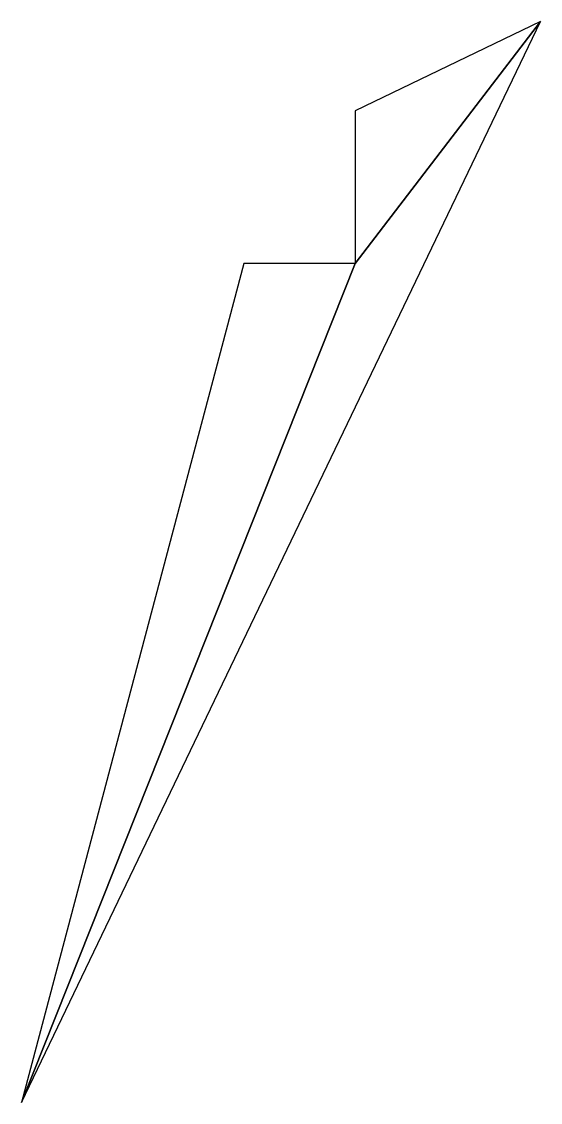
# Model space of a CAD drawing. Extents: x 0.7 to 1.26, y 0.96 to 2.13.
import ezdxf

# ---------------------------------------------------------------- set-up
doc = ezdxf.new("R2010")
doc.units = 0
doc.layers.add('PATCH', color=6, linetype='CONTINUOUS')

msp = doc.modelspace()

# ---------------------------------------------------------------- linework, layer by layer
at = {"layer": 'PATCH'}
for points in [[(1.06, 1.8652, 1.32), (0.7, 0.96, 1.84), (0.7, 0.96, 1.84), (1.26, 2.1263, 1.17)], [(1.06, 2.03, 1.2253), (1.06, 1.8652, 1.32), (1.06, 1.8652, 1.32), (1.26, 2.1263, 1.17)], [(0.94, 1.8652, 1.32), (0.7, 0.96, 1.84), (0.7, 0.96, 1.84), (1.06, 1.8652, 1.32)]]:
    msp.add_3dface(points, dxfattribs=at)

doc.saveas('drawing.dxf')
